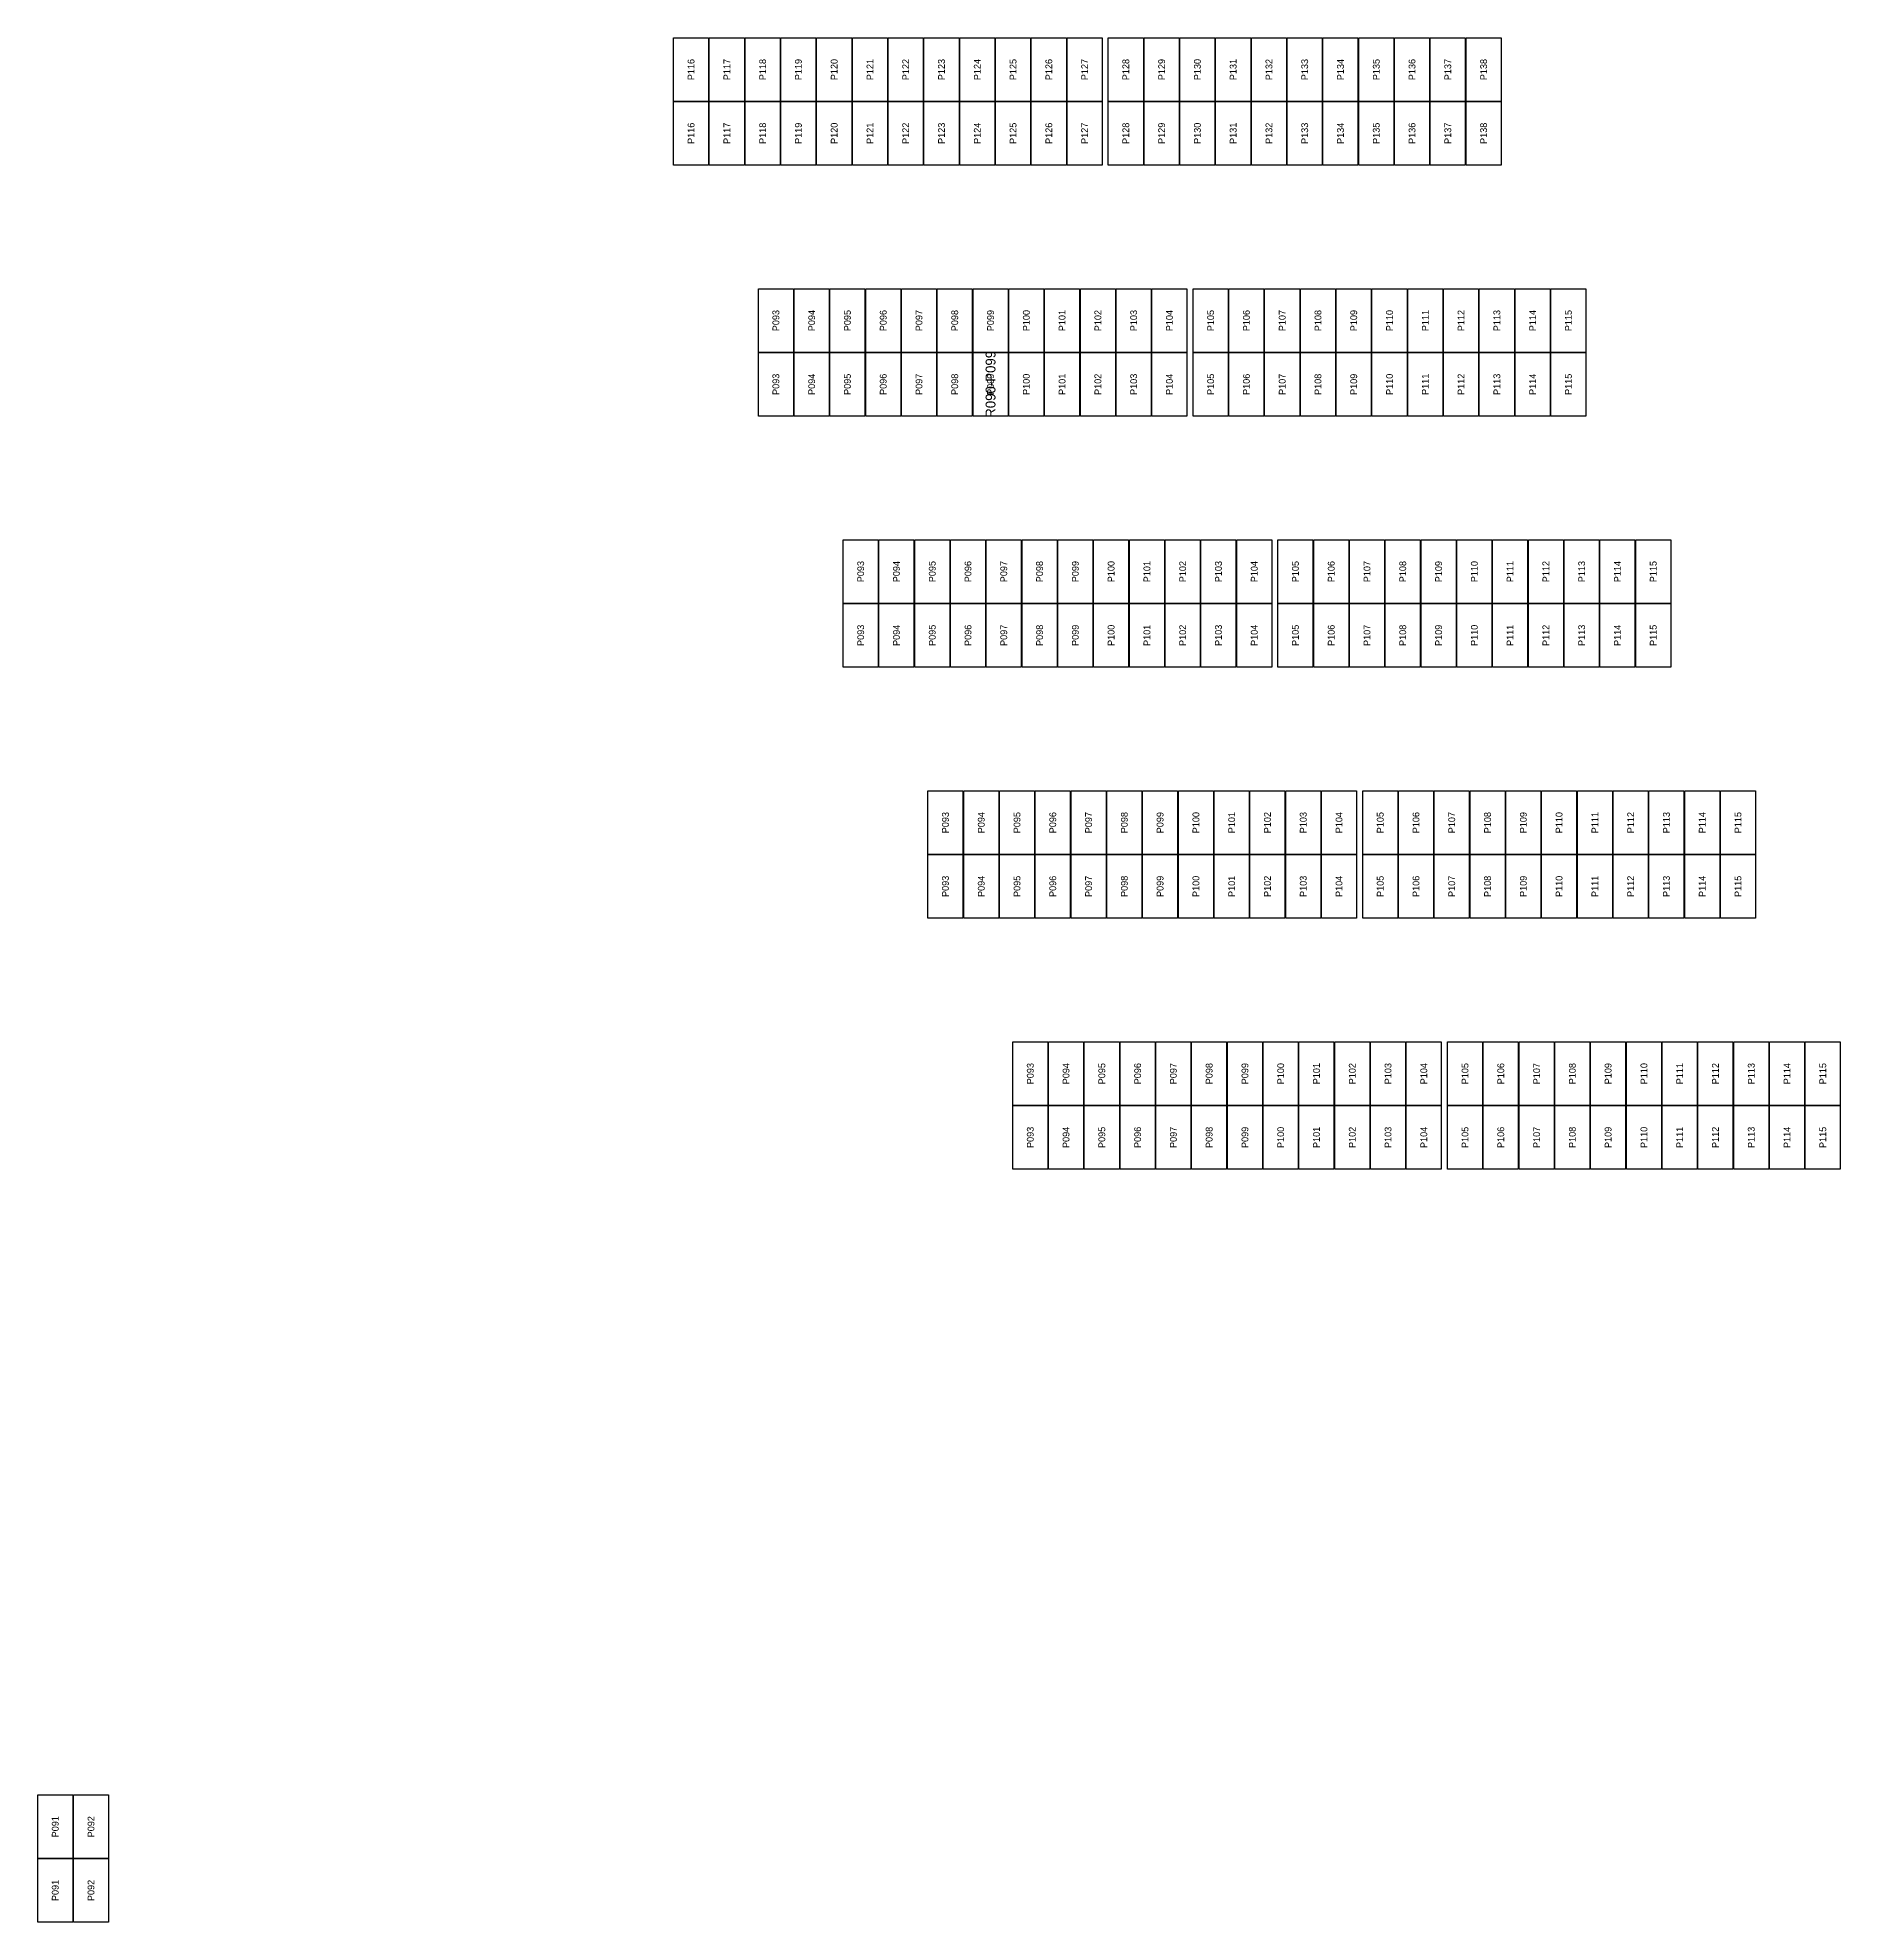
# Model space of a CAD drawing. Extents: x 296295 to 296770, y 651564 to 652121.
# Drawn here: x 296698.8 to 296757.1, y 651710.4 to 651771.4 of the extents above; entities that cross this region are included whole.
import ezdxf
from ezdxf.enums import TextEntityAlignment as Align

# ---------------------------------------------------------------- set-up
doc = ezdxf.new("R2010")
doc.units = 0

msp = doc.modelspace()

# ---------------------------------------------------------------- linework, layer by layer
at = {"layer": 'DEFECTIVE_PANELS'}
msp.add_lwpolyline([(296729.067, 651761.204), (296730.201, 651761.204), (296730.201, 651759.141), (296729.067, 651759.141)], close=True, dxfattribs=at)
at = {"layer": 'PANELS_MASTER'}
for points in [[(296719.374, 651771.393), (296720.508, 651771.393), (296720.508, 651769.33), (296719.374, 651769.33)], [(296720.532, 651771.393), (296721.666, 651771.393), (296721.666, 651769.33), (296720.532, 651769.33)], [(296721.69, 651771.393), (296722.824, 651771.393), (296722.824, 651769.33), (296721.69, 651769.33)], [(296722.848, 651771.393), (296723.982, 651771.393), (296723.982, 651769.33), (296722.848, 651769.33)], [(296724.006, 651771.393), (296725.14, 651771.393), (296725.14, 651769.33), (296724.006, 651769.33)], [(296725.164, 651771.393), (296726.298, 651771.393), (296726.298, 651769.33), (296725.164, 651769.33)], [(296726.322, 651771.393), (296727.456, 651771.393), (296727.456, 651769.33), (296726.322, 651769.33)], [(296727.48, 651771.393), (296728.614, 651771.393), (296728.614, 651769.33), (296727.48, 651769.33)], [(296728.638, 651771.393), (296729.772, 651771.393), (296729.772, 651769.33), (296728.638, 651769.33)], [(296729.796, 651771.393), (296730.93, 651771.393), (296730.93, 651769.33), (296729.796, 651769.33)], [(296730.954, 651771.393), (296732.088, 651771.393), (296732.088, 651769.33), (296730.954, 651769.33)], [(296732.112, 651771.393), (296733.246, 651771.393), (296733.246, 651769.33), (296732.112, 651769.33)], [(296733.446, 651771.393), (296734.58, 651771.393), (296734.58, 651769.33), (296733.446, 651769.33)], [(296734.604, 651771.393), (296735.738, 651771.393), (296735.738, 651769.33), (296734.604, 651769.33)], [(296735.762, 651771.393), (296736.896, 651771.393), (296736.896, 651769.33), (296735.762, 651769.33)], [(296736.92, 651771.393), (296738.054, 651771.393), (296738.054, 651769.33), (296736.92, 651769.33)], [(296738.078, 651771.393), (296739.212, 651771.393), (296739.212, 651769.33), (296738.078, 651769.33)], [(296739.236, 651771.393), (296740.37, 651771.393), (296740.37, 651769.33), (296739.236, 651769.33)], [(296740.394, 651771.393), (296741.528, 651771.393), (296741.528, 651769.33), (296740.394, 651769.33)], [(296741.552, 651771.393), (296742.686, 651771.393), (296742.686, 651769.33), (296741.552, 651769.33)], [(296742.71, 651771.393), (296743.844, 651771.393), (296743.844, 651769.33), (296742.71, 651769.33)], [(296743.868, 651771.393), (296745.002, 651771.393), (296745.002, 651769.33), (296743.868, 651769.33)], [(296745.026, 651771.393), (296746.16, 651771.393), (296746.16, 651769.33), (296745.026, 651769.33)], [(296719.374, 651769.33), (296720.508, 651769.33), (296720.508, 651767.267), (296719.374, 651767.267)], [(296720.532, 651769.33), (296721.666, 651769.33), (296721.666, 651767.267), (296720.532, 651767.267)], [(296721.69, 651769.33), (296722.824, 651769.33), (296722.824, 651767.267), (296721.69, 651767.267)], [(296722.848, 651769.33), (296723.982, 651769.33), (296723.982, 651767.267), (296722.848, 651767.267)], [(296724.006, 651769.33), (296725.14, 651769.33), (296725.14, 651767.267), (296724.006, 651767.267)], [(296725.164, 651769.33), (296726.298, 651769.33), (296726.298, 651767.267), (296725.164, 651767.267)], [(296726.322, 651769.33), (296727.456, 651769.33), (296727.456, 651767.267), (296726.322, 651767.267)], [(296727.48, 651769.33), (296728.614, 651769.33), (296728.614, 651767.267), (296727.48, 651767.267)], [(296728.638, 651769.33), (296729.772, 651769.33), (296729.772, 651767.267), (296728.638, 651767.267)], [(296729.796, 651769.33), (296730.93, 651769.33), (296730.93, 651767.267), (296729.796, 651767.267)], [(296730.954, 651769.33), (296732.088, 651769.33), (296732.088, 651767.267), (296730.954, 651767.267)], [(296732.112, 651769.33), (296733.246, 651769.33), (296733.246, 651767.267), (296732.112, 651767.267)], [(296733.446, 651769.33), (296734.58, 651769.33), (296734.58, 651767.267), (296733.446, 651767.267)], [(296734.604, 651769.33), (296735.738, 651769.33), (296735.738, 651767.267), (296734.604, 651767.267)], [(296735.762, 651769.33), (296736.896, 651769.33), (296736.896, 651767.267), (296735.762, 651767.267)], [(296736.92, 651769.33), (296738.054, 651769.33), (296738.054, 651767.267), (296736.92, 651767.267)], [(296738.078, 651769.33), (296739.212, 651769.33), (296739.212, 651767.267), (296738.078, 651767.267)], [(296739.236, 651769.33), (296740.37, 651769.33), (296740.37, 651767.267), (296739.236, 651767.267)], [(296740.394, 651769.33), (296741.528, 651769.33), (296741.528, 651767.267), (296740.394, 651767.267)], [(296741.552, 651769.33), (296742.686, 651769.33), (296742.686, 651767.267), (296741.552, 651767.267)], [(296742.71, 651769.33), (296743.844, 651769.33), (296743.844, 651767.267), (296742.71, 651767.267)], [(296743.868, 651769.33), (296745.002, 651769.33), (296745.002, 651767.267), (296743.868, 651767.267)], [(296745.026, 651769.33), (296746.16, 651769.33), (296746.16, 651767.267), (296745.026, 651767.267)], [(296722.119, 651763.267), (296723.253, 651763.267), (296723.253, 651761.204), (296722.119, 651761.204)], [(296723.277, 651763.267), (296724.411, 651763.267), (296724.411, 651761.204), (296723.277, 651761.204)], [(296724.435, 651763.267), (296725.569, 651763.267), (296725.569, 651761.204), (296724.435, 651761.204)], [(296725.593, 651763.267), (296726.727, 651763.267), (296726.727, 651761.204), (296725.593, 651761.204)], [(296726.751, 651763.267), (296727.885, 651763.267), (296727.885, 651761.204), (296726.751, 651761.204)], [(296727.909, 651763.267), (296729.043, 651763.267), (296729.043, 651761.204), (296727.909, 651761.204)], [(296729.067, 651763.267), (296730.201, 651763.267), (296730.201, 651761.204), (296729.067, 651761.204)], [(296730.225, 651763.267), (296731.359, 651763.267), (296731.359, 651761.204), (296730.225, 651761.204)], [(296731.383, 651763.267), (296732.517, 651763.267), (296732.517, 651761.204), (296731.383, 651761.204)], [(296732.541, 651763.267), (296733.675, 651763.267), (296733.675, 651761.204), (296732.541, 651761.204)], [(296733.699, 651763.267), (296734.833, 651763.267), (296734.833, 651761.204), (296733.699, 651761.204)], [(296734.857, 651763.267), (296735.991, 651763.267), (296735.991, 651761.204), (296734.857, 651761.204)], [(296736.191, 651763.267), (296737.325, 651763.267), (296737.325, 651761.204), (296736.191, 651761.204)], [(296737.349, 651763.267), (296738.483, 651763.267), (296738.483, 651761.204), (296737.349, 651761.204)], [(296738.507, 651763.267), (296739.641, 651763.267), (296739.641, 651761.204), (296738.507, 651761.204)], [(296739.665, 651763.267), (296740.799, 651763.267), (296740.799, 651761.204), (296739.665, 651761.204)], [(296740.823, 651763.267), (296741.957, 651763.267), (296741.957, 651761.204), (296740.823, 651761.204)], [(296741.981, 651763.267), (296743.115, 651763.267), (296743.115, 651761.204), (296741.981, 651761.204)], [(296743.139, 651763.267), (296744.273, 651763.267), (296744.273, 651761.204), (296743.139, 651761.204)], [(296744.297, 651763.267), (296745.431, 651763.267), (296745.431, 651761.204), (296744.297, 651761.204)], [(296745.455, 651763.267), (296746.589, 651763.267), (296746.589, 651761.204), (296745.455, 651761.204)], [(296746.613, 651763.267), (296747.747, 651763.267), (296747.747, 651761.204), (296746.613, 651761.204)], [(296747.771, 651763.267), (296748.905, 651763.267), (296748.905, 651761.204), (296747.771, 651761.204)], [(296722.119, 651761.204), (296723.253, 651761.204), (296723.253, 651759.141), (296722.119, 651759.141)], [(296723.277, 651761.204), (296724.411, 651761.204), (296724.411, 651759.141), (296723.277, 651759.141)], [(296724.435, 651761.204), (296725.569, 651761.204), (296725.569, 651759.141), (296724.435, 651759.141)], [(296725.593, 651761.204), (296726.727, 651761.204), (296726.727, 651759.141), (296725.593, 651759.141)], [(296726.751, 651761.204), (296727.885, 651761.204), (296727.885, 651759.141), (296726.751, 651759.141)], [(296727.909, 651761.204), (296729.043, 651761.204), (296729.043, 651759.141), (296727.909, 651759.141)], [(296730.225, 651761.204), (296731.359, 651761.204), (296731.359, 651759.141), (296730.225, 651759.141)], [(296731.383, 651761.204), (296732.517, 651761.204), (296732.517, 651759.141), (296731.383, 651759.141)], [(296732.541, 651761.204), (296733.675, 651761.204), (296733.675, 651759.141), (296732.541, 651759.141)], [(296733.699, 651761.204), (296734.833, 651761.204), (296734.833, 651759.141), (296733.699, 651759.141)], [(296734.857, 651761.204), (296735.991, 651761.204), (296735.991, 651759.141), (296734.857, 651759.141)], [(296736.191, 651761.204), (296737.325, 651761.204), (296737.325, 651759.141), (296736.191, 651759.141)], [(296737.349, 651761.204), (296738.483, 651761.204), (296738.483, 651759.141), (296737.349, 651759.141)], [(296738.507, 651761.204), (296739.641, 651761.204), (296739.641, 651759.141), (296738.507, 651759.141)], [(296739.665, 651761.204), (296740.799, 651761.204), (296740.799, 651759.141), (296739.665, 651759.141)], [(296740.823, 651761.204), (296741.957, 651761.204), (296741.957, 651759.141), (296740.823, 651759.141)], [(296741.981, 651761.204), (296743.115, 651761.204), (296743.115, 651759.141), (296741.981, 651759.141)], [(296743.139, 651761.204), (296744.273, 651761.204), (296744.273, 651759.141), (296743.139, 651759.141)], [(296744.297, 651761.204), (296745.431, 651761.204), (296745.431, 651759.141), (296744.297, 651759.141)], [(296745.455, 651761.204), (296746.589, 651761.204), (296746.589, 651759.141), (296745.455, 651759.141)], [(296746.613, 651761.204), (296747.747, 651761.204), (296747.747, 651759.141), (296746.613, 651759.141)], [(296747.771, 651761.204), (296748.905, 651761.204), (296748.905, 651759.141), (296747.771, 651759.141)], [(296724.864, 651755.141), (296725.998, 651755.141), (296725.998, 651753.078), (296724.864, 651753.078)], [(296726.022, 651755.141), (296727.156, 651755.141), (296727.156, 651753.078), (296726.022, 651753.078)], [(296727.18, 651755.141), (296728.314, 651755.141), (296728.314, 651753.078), (296727.18, 651753.078)], [(296728.338, 651755.141), (296729.472, 651755.141), (296729.472, 651753.078), (296728.338, 651753.078)], [(296729.496, 651755.141), (296730.63, 651755.141), (296730.63, 651753.078), (296729.496, 651753.078)], [(296730.654, 651755.141), (296731.788, 651755.141), (296731.788, 651753.078), (296730.654, 651753.078)], [(296731.812, 651755.141), (296732.946, 651755.141), (296732.946, 651753.078), (296731.812, 651753.078)], [(296732.97, 651755.141), (296734.104, 651755.141), (296734.104, 651753.078), (296732.97, 651753.078)], [(296734.128, 651755.141), (296735.262, 651755.141), (296735.262, 651753.078), (296734.128, 651753.078)], [(296735.286, 651755.141), (296736.42, 651755.141), (296736.42, 651753.078), (296735.286, 651753.078)], [(296736.444, 651755.141), (296737.578, 651755.141), (296737.578, 651753.078), (296736.444, 651753.078)], [(296737.602, 651755.141), (296738.736, 651755.141), (296738.736, 651753.078), (296737.602, 651753.078)], [(296738.936, 651755.141), (296740.07, 651755.141), (296740.07, 651753.078), (296738.936, 651753.078)], [(296740.094, 651755.141), (296741.228, 651755.141), (296741.228, 651753.078), (296740.094, 651753.078)], [(296741.252, 651755.141), (296742.386, 651755.141), (296742.386, 651753.078), (296741.252, 651753.078)], [(296742.41, 651755.141), (296743.544, 651755.141), (296743.544, 651753.078), (296742.41, 651753.078)], [(296743.568, 651755.141), (296744.702, 651755.141), (296744.702, 651753.078), (296743.568, 651753.078)], [(296744.726, 651755.141), (296745.86, 651755.141), (296745.86, 651753.078), (296744.726, 651753.078)], [(296745.884, 651755.141), (296747.018, 651755.141), (296747.018, 651753.078), (296745.884, 651753.078)], [(296747.042, 651755.141), (296748.176, 651755.141), (296748.176, 651753.078), (296747.042, 651753.078)], [(296748.2, 651755.141), (296749.334, 651755.141), (296749.334, 651753.078), (296748.2, 651753.078)], [(296749.358, 651755.141), (296750.492, 651755.141), (296750.492, 651753.078), (296749.358, 651753.078)], [(296750.516, 651755.141), (296751.65, 651755.141), (296751.65, 651753.078), (296750.516, 651753.078)], [(296724.864, 651753.078), (296725.998, 651753.078), (296725.998, 651751.015), (296724.864, 651751.015)], [(296726.022, 651753.078), (296727.156, 651753.078), (296727.156, 651751.015), (296726.022, 651751.015)], [(296727.18, 651753.078), (296728.314, 651753.078), (296728.314, 651751.015), (296727.18, 651751.015)], [(296728.338, 651753.078), (296729.472, 651753.078), (296729.472, 651751.015), (296728.338, 651751.015)], [(296729.496, 651753.078), (296730.63, 651753.078), (296730.63, 651751.015), (296729.496, 651751.015)], [(296730.654, 651753.078), (296731.788, 651753.078), (296731.788, 651751.015), (296730.654, 651751.015)], [(296731.812, 651753.078), (296732.946, 651753.078), (296732.946, 651751.015), (296731.812, 651751.015)], [(296732.97, 651753.078), (296734.104, 651753.078), (296734.104, 651751.015), (296732.97, 651751.015)], [(296734.128, 651753.078), (296735.262, 651753.078), (296735.262, 651751.015), (296734.128, 651751.015)], [(296735.286, 651753.078), (296736.42, 651753.078), (296736.42, 651751.015), (296735.286, 651751.015)], [(296736.444, 651753.078), (296737.578, 651753.078), (296737.578, 651751.015), (296736.444, 651751.015)], [(296737.602, 651753.078), (296738.736, 651753.078), (296738.736, 651751.015), (296737.602, 651751.015)], [(296738.936, 651753.078), (296740.07, 651753.078), (296740.07, 651751.015), (296738.936, 651751.015)], [(296740.094, 651753.078), (296741.228, 651753.078), (296741.228, 651751.015), (296740.094, 651751.015)], [(296741.252, 651753.078), (296742.386, 651753.078), (296742.386, 651751.015), (296741.252, 651751.015)], [(296742.41, 651753.078), (296743.544, 651753.078), (296743.544, 651751.015), (296742.41, 651751.015)], [(296743.568, 651753.078), (296744.702, 651753.078), (296744.702, 651751.015), (296743.568, 651751.015)], [(296744.726, 651753.078), (296745.86, 651753.078), (296745.86, 651751.015), (296744.726, 651751.015)], [(296745.884, 651753.078), (296747.018, 651753.078), (296747.018, 651751.015), (296745.884, 651751.015)], [(296747.042, 651753.078), (296748.176, 651753.078), (296748.176, 651751.015), (296747.042, 651751.015)], [(296748.2, 651753.078), (296749.334, 651753.078), (296749.334, 651751.015), (296748.2, 651751.015)], [(296749.358, 651753.078), (296750.492, 651753.078), (296750.492, 651751.015), (296749.358, 651751.015)], [(296750.516, 651753.078), (296751.65, 651753.078), (296751.65, 651751.015), (296750.516, 651751.015)], [(296727.608, 651747.015), (296728.742, 651747.015), (296728.742, 651744.952), (296727.608, 651744.952)], [(296728.766, 651747.015), (296729.9, 651747.015), (296729.9, 651744.952), (296728.766, 651744.952)], [(296729.924, 651747.015), (296731.058, 651747.015), (296731.058, 651744.952), (296729.924, 651744.952)], [(296731.082, 651747.015), (296732.216, 651747.015), (296732.216, 651744.952), (296731.082, 651744.952)], [(296732.24, 651747.015), (296733.374, 651747.015), (296733.374, 651744.952), (296732.24, 651744.952)], [(296733.398, 651747.015), (296734.532, 651747.015), (296734.532, 651744.952), (296733.398, 651744.952)], [(296734.556, 651747.015), (296735.69, 651747.015), (296735.69, 651744.952), (296734.556, 651744.952)], [(296735.714, 651747.015), (296736.848, 651747.015), (296736.848, 651744.952), (296735.714, 651744.952)], [(296736.872, 651747.015), (296738.006, 651747.015), (296738.006, 651744.952), (296736.872, 651744.952)], [(296738.03, 651747.015), (296739.164, 651747.015), (296739.164, 651744.952), (296738.03, 651744.952)], [(296739.188, 651747.015), (296740.322, 651747.015), (296740.322, 651744.952), (296739.188, 651744.952)], [(296740.346, 651747.015), (296741.48, 651747.015), (296741.48, 651744.952), (296740.346, 651744.952)], [(296741.68, 651747.015), (296742.814, 651747.015), (296742.814, 651744.952), (296741.68, 651744.952)], [(296742.838, 651747.015), (296743.972, 651747.015), (296743.972, 651744.952), (296742.838, 651744.952)], [(296743.996, 651747.015), (296745.13, 651747.015), (296745.13, 651744.952), (296743.996, 651744.952)], [(296745.154, 651747.015), (296746.288, 651747.015), (296746.288, 651744.952), (296745.154, 651744.952)], [(296746.312, 651747.015), (296747.446, 651747.015), (296747.446, 651744.952), (296746.312, 651744.952)], [(296747.47, 651747.015), (296748.604, 651747.015), (296748.604, 651744.952), (296747.47, 651744.952)], [(296748.628, 651747.015), (296749.762, 651747.015), (296749.762, 651744.952), (296748.628, 651744.952)], [(296749.786, 651747.015), (296750.92, 651747.015), (296750.92, 651744.952), (296749.786, 651744.952)], [(296750.944, 651747.015), (296752.078, 651747.015), (296752.078, 651744.952), (296750.944, 651744.952)], [(296752.102, 651747.015), (296753.236, 651747.015), (296753.236, 651744.952), (296752.102, 651744.952)], [(296753.26, 651747.015), (296754.394, 651747.015), (296754.394, 651744.952), (296753.26, 651744.952)], [(296727.608, 651744.952), (296728.742, 651744.952), (296728.742, 651742.889), (296727.608, 651742.889)], [(296728.766, 651744.952), (296729.9, 651744.952), (296729.9, 651742.889), (296728.766, 651742.889)], [(296729.924, 651744.952), (296731.058, 651744.952), (296731.058, 651742.889), (296729.924, 651742.889)], [(296731.082, 651744.952), (296732.216, 651744.952), (296732.216, 651742.889), (296731.082, 651742.889)], [(296732.24, 651744.952), (296733.374, 651744.952), (296733.374, 651742.889), (296732.24, 651742.889)], [(296733.398, 651744.952), (296734.532, 651744.952), (296734.532, 651742.889), (296733.398, 651742.889)], [(296734.556, 651744.952), (296735.69, 651744.952), (296735.69, 651742.889), (296734.556, 651742.889)], [(296735.714, 651744.952), (296736.848, 651744.952), (296736.848, 651742.889), (296735.714, 651742.889)], [(296736.872, 651744.952), (296738.006, 651744.952), (296738.006, 651742.889), (296736.872, 651742.889)], [(296738.03, 651744.952), (296739.164, 651744.952), (296739.164, 651742.889), (296738.03, 651742.889)], [(296739.188, 651744.952), (296740.322, 651744.952), (296740.322, 651742.889), (296739.188, 651742.889)], [(296740.346, 651744.952), (296741.48, 651744.952), (296741.48, 651742.889), (296740.346, 651742.889)], [(296741.68, 651744.952), (296742.814, 651744.952), (296742.814, 651742.889), (296741.68, 651742.889)], [(296742.838, 651744.952), (296743.972, 651744.952), (296743.972, 651742.889), (296742.838, 651742.889)], [(296743.996, 651744.952), (296745.13, 651744.952), (296745.13, 651742.889), (296743.996, 651742.889)], [(296745.154, 651744.952), (296746.288, 651744.952), (296746.288, 651742.889), (296745.154, 651742.889)], [(296746.312, 651744.952), (296747.446, 651744.952), (296747.446, 651742.889), (296746.312, 651742.889)], [(296747.47, 651744.952), (296748.604, 651744.952), (296748.604, 651742.889), (296747.47, 651742.889)], [(296748.628, 651744.952), (296749.762, 651744.952), (296749.762, 651742.889), (296748.628, 651742.889)], [(296749.786, 651744.952), (296750.92, 651744.952), (296750.92, 651742.889), (296749.786, 651742.889)], [(296750.944, 651744.952), (296752.078, 651744.952), (296752.078, 651742.889), (296750.944, 651742.889)], [(296752.102, 651744.952), (296753.236, 651744.952), (296753.236, 651742.889), (296752.102, 651742.889)], [(296753.26, 651744.952), (296754.394, 651744.952), (296754.394, 651742.889), (296753.26, 651742.889)], [(296730.353, 651738.889), (296731.487, 651738.889), (296731.487, 651736.826), (296730.353, 651736.826)], [(296731.511, 651738.889), (296732.645, 651738.889), (296732.645, 651736.826), (296731.511, 651736.826)], [(296732.669, 651738.889), (296733.803, 651738.889), (296733.803, 651736.826), (296732.669, 651736.826)], [(296733.827, 651738.889), (296734.961, 651738.889), (296734.961, 651736.826), (296733.827, 651736.826)], [(296734.985, 651738.889), (296736.119, 651738.889), (296736.119, 651736.826), (296734.985, 651736.826)], [(296736.143, 651738.889), (296737.277, 651738.889), (296737.277, 651736.826), (296736.143, 651736.826)], [(296737.301, 651738.889), (296738.435, 651738.889), (296738.435, 651736.826), (296737.301, 651736.826)], [(296738.459, 651738.889), (296739.593, 651738.889), (296739.593, 651736.826), (296738.459, 651736.826)], [(296739.617, 651738.889), (296740.751, 651738.889), (296740.751, 651736.826), (296739.617, 651736.826)], [(296740.775, 651738.889), (296741.909, 651738.889), (296741.909, 651736.826), (296740.775, 651736.826)], [(296741.933, 651738.889), (296743.067, 651738.889), (296743.067, 651736.826), (296741.933, 651736.826)], [(296743.091, 651738.889), (296744.225, 651738.889), (296744.225, 651736.826), (296743.091, 651736.826)], [(296744.425, 651738.889), (296745.559, 651738.889), (296745.559, 651736.826), (296744.425, 651736.826)], [(296745.583, 651738.889), (296746.717, 651738.889), (296746.717, 651736.826), (296745.583, 651736.826)], [(296746.741, 651738.889), (296747.875, 651738.889), (296747.875, 651736.826), (296746.741, 651736.826)], [(296747.899, 651738.889), (296749.033, 651738.889), (296749.033, 651736.826), (296747.899, 651736.826)], [(296749.057, 651738.889), (296750.191, 651738.889), (296750.191, 651736.826), (296749.057, 651736.826)], [(296750.215, 651738.889), (296751.349, 651738.889), (296751.349, 651736.826), (296750.215, 651736.826)], [(296751.373, 651738.889), (296752.507, 651738.889), (296752.507, 651736.826), (296751.373, 651736.826)], [(296752.531, 651738.889), (296753.665, 651738.889), (296753.665, 651736.826), (296752.531, 651736.826)], [(296753.689, 651738.889), (296754.823, 651738.889), (296754.823, 651736.826), (296753.689, 651736.826)], [(296754.847, 651738.889), (296755.981, 651738.889), (296755.981, 651736.826), (296754.847, 651736.826)], [(296756.005, 651738.889), (296757.139, 651738.889), (296757.139, 651736.826), (296756.005, 651736.826)], [(296730.353, 651736.826), (296731.487, 651736.826), (296731.487, 651734.763), (296730.353, 651734.763)], [(296731.511, 651736.826), (296732.645, 651736.826), (296732.645, 651734.763), (296731.511, 651734.763)], [(296732.669, 651736.826), (296733.803, 651736.826), (296733.803, 651734.763), (296732.669, 651734.763)], [(296733.827, 651736.826), (296734.961, 651736.826), (296734.961, 651734.763), (296733.827, 651734.763)], [(296734.985, 651736.826), (296736.119, 651736.826), (296736.119, 651734.763), (296734.985, 651734.763)], [(296736.143, 651736.826), (296737.277, 651736.826), (296737.277, 651734.763), (296736.143, 651734.763)], [(296737.301, 651736.826), (296738.435, 651736.826), (296738.435, 651734.763), (296737.301, 651734.763)], [(296738.459, 651736.826), (296739.593, 651736.826), (296739.593, 651734.763), (296738.459, 651734.763)], [(296739.617, 651736.826), (296740.751, 651736.826), (296740.751, 651734.763), (296739.617, 651734.763)], [(296740.775, 651736.826), (296741.909, 651736.826), (296741.909, 651734.763), (296740.775, 651734.763)], [(296741.933, 651736.826), (296743.067, 651736.826), (296743.067, 651734.763), (296741.933, 651734.763)], [(296743.091, 651736.826), (296744.225, 651736.826), (296744.225, 651734.763), (296743.091, 651734.763)], [(296744.425, 651736.826), (296745.559, 651736.826), (296745.559, 651734.763), (296744.425, 651734.763)], [(296745.583, 651736.826), (296746.717, 651736.826), (296746.717, 651734.763), (296745.583, 651734.763)], [(296746.741, 651736.826), (296747.875, 651736.826), (296747.875, 651734.763), (296746.741, 651734.763)], [(296747.899, 651736.826), (296749.033, 651736.826), (296749.033, 651734.763), (296747.899, 651734.763)], [(296749.057, 651736.826), (296750.191, 651736.826), (296750.191, 651734.763), (296749.057, 651734.763)], [(296750.215, 651736.826), (296751.349, 651736.826), (296751.349, 651734.763), (296750.215, 651734.763)], [(296751.373, 651736.826), (296752.507, 651736.826), (296752.507, 651734.763), (296751.373, 651734.763)], [(296752.531, 651736.826), (296753.665, 651736.826), (296753.665, 651734.763), (296752.531, 651734.763)], [(296753.689, 651736.826), (296754.823, 651736.826), (296754.823, 651734.763), (296753.689, 651734.763)], [(296754.847, 651736.826), (296755.981, 651736.826), (296755.981, 651734.763), (296754.847, 651734.763)], [(296756.005, 651736.826), (296757.139, 651736.826), (296757.139, 651734.763), (296756.005, 651734.763)], [(296698.793, 651714.511), (296699.927, 651714.511), (296699.927, 651712.448), (296698.793, 651712.448)], [(296699.951, 651714.511), (296701.085, 651714.511), (296701.085, 651712.448), (296699.951, 651712.448)], [(296698.793, 651712.448), (296699.927, 651712.448), (296699.927, 651710.385), (296698.793, 651710.385)], [(296699.951, 651712.448), (296701.085, 651712.448), (296701.085, 651710.385), (296699.951, 651710.385)]]:
    msp.add_lwpolyline(points, close=True, dxfattribs=at)

# ---------------------------------------------------------------- texts
at = {"layer": 'DEFECT_LABELS'}
msp.add_text('R090-P099', height=0.32, rotation=90, dxfattribs=at).set_placement((296729.634, 651760.172), align=Align.MIDDLE_CENTER)
at = {"layer": 'PANEL_POSITION'}
for s, p in [('P116', (296719.941, 651770.361)), ('P117', (296721.099, 651770.361)), ('P118', (296722.257, 651770.361)), ('P119', (296723.415, 651770.361)), ('P120', (296724.573, 651770.361)), ('P121', (296725.731, 651770.361)), ('P122', (296726.889, 651770.361)), ('P123', (296728.047, 651770.361)), ('P124', (296729.205, 651770.361)), ('P125', (296730.363, 651770.361)), ('P126', (296731.521, 651770.361)), ('P127', (296732.679, 651770.361)), ('P128', (296734.013, 651770.361)), ('P129', (296735.171, 651770.361)), ('P130', (296736.329, 651770.361)), ('P131', (296737.487, 651770.361)), ('P132', (296738.645, 651770.361)), ('P133', (296739.803, 651770.361)), ('P134', (296740.961, 651770.361)), ('P135', (296742.119, 651770.361)), ('P136', (296743.277, 651770.361)), ('P137', (296744.435, 651770.361)), ('P138', (296745.593, 651770.361)), ('P116', (296719.941, 651768.298)), ('P117', (296721.099, 651768.298)), ('P118', (296722.257, 651768.298)), ('P119', (296723.415, 651768.298)), ('P120', (296724.573, 651768.298)), ('P121', (296725.731, 651768.298)), ('P122', (296726.889, 651768.298)), ('P123', (296728.047, 651768.298)), ('P124', (296729.205, 651768.298)), ('P125', (296730.363, 651768.298)), ('P126', (296731.521, 651768.298)), ('P127', (296732.679, 651768.298)), ('P128', (296734.013, 651768.298)), ('P129', (296735.171, 651768.298)), ('P130', (296736.329, 651768.298)), ('P131', (296737.487, 651768.298)), ('P132', (296738.645, 651768.298)), ('P133', (296739.803, 651768.298)), ('P134', (296740.961, 651768.298)), ('P135', (296742.119, 651768.298)), ('P136', (296743.277, 651768.298)), ('P137', (296744.435, 651768.298)), ('P138', (296745.593, 651768.298)), ('P093', (296722.686, 651762.235)), ('P094', (296723.844, 651762.235)), ('P095', (296725.002, 651762.235)), ('P096', (296726.16, 651762.235)), ('P097', (296727.318, 651762.235)), ('P098', (296728.476, 651762.235)), ('P099', (296729.634, 651762.235)), ('P100', (296730.792, 651762.235)), ('P101', (296731.95, 651762.235)), ('P102', (296733.108, 651762.235)), ('P103', (296734.266, 651762.235)), ('P104', (296735.424, 651762.235)), ('P105', (296736.758, 651762.235)), ('P106', (296737.916, 651762.235)), ('P107', (296739.074, 651762.235)), ('P108', (296740.232, 651762.235)), ('P109', (296741.39, 651762.235)), ('P110', (296742.548, 651762.235)), ('P111', (296743.706, 651762.235)), ('P112', (296744.864, 651762.235)), ('P113', (296746.022, 651762.235)), ('P114', (296747.18, 651762.235)), ('P115', (296748.338, 651762.235)), ('P093', (296722.686, 651760.172)), ('P094', (296723.844, 651760.172)), ('P095', (296725.002, 651760.172)), ('P096', (296726.16, 651760.172)), ('P097', (296727.318, 651760.172)), ('P098', (296728.476, 651760.172)), ('P099', (296729.634, 651760.172)), ('P100', (296730.792, 651760.172)), ('P101', (296731.95, 651760.172)), ('P102', (296733.108, 651760.172)), ('P103', (296734.266, 651760.172)), ('P104', (296735.424, 651760.172)), ('P105', (296736.758, 651760.172)), ('P106', (296737.916, 651760.172)), ('P107', (296739.074, 651760.172)), ('P108', (296740.232, 651760.172)), ('P109', (296741.39, 651760.172)), ('P110', (296742.548, 651760.172)), ('P111', (296743.706, 651760.172)), ('P112', (296744.864, 651760.172)), ('P113', (296746.022, 651760.172)), ('P114', (296747.18, 651760.172)), ('P115', (296748.338, 651760.172)), ('P093', (296725.431, 651754.109)), ('P094', (296726.589, 651754.109)), ('P095', (296727.747, 651754.109)), ('P096', (296728.905, 651754.109)), ('P097', (296730.063, 651754.109)), ('P098', (296731.221, 651754.109)), ('P099', (296732.379, 651754.109)), ('P100', (296733.537, 651754.109)), ('P101', (296734.695, 651754.109)), ('P102', (296735.853, 651754.109)), ('P103', (296737.011, 651754.109)), ('P104', (296738.169, 651754.109)), ('P105', (296739.503, 651754.109)), ('P106', (296740.661, 651754.109)), ('P107', (296741.819, 651754.109)), ('P108', (296742.977, 651754.109)), ('P109', (296744.135, 651754.109)), ('P110', (296745.293, 651754.109)), ('P111', (296746.451, 651754.109)), ('P112', (296747.609, 651754.109)), ('P113', (296748.767, 651754.109)), ('P114', (296749.925, 651754.109)), ('P115', (296751.083, 651754.109)), ('P093', (296725.431, 651752.046)), ('P094', (296726.589, 651752.046)), ('P095', (296727.747, 651752.046)), ('P096', (296728.905, 651752.046)), ('P097', (296730.063, 651752.046)), ('P098', (296731.221, 651752.046)), ('P099', (296732.379, 651752.046)), ('P100', (296733.537, 651752.046)), ('P101', (296734.695, 651752.046)), ('P102', (296735.853, 651752.046)), ('P103', (296737.011, 651752.046)), ('P104', (296738.169, 651752.046)), ('P105', (296739.503, 651752.046)), ('P106', (296740.661, 651752.046)), ('P107', (296741.819, 651752.046)), ('P108', (296742.977, 651752.046)), ('P109', (296744.135, 651752.046)), ('P110', (296745.293, 651752.046)), ('P111', (296746.451, 651752.046)), ('P112', (296747.609, 651752.046)), ('P113', (296748.767, 651752.046)), ('P114', (296749.925, 651752.046)), ('P115', (296751.083, 651752.046)), ('P093', (296728.175, 651745.983)), ('P094', (296729.333, 651745.983)), ('P095', (296730.491, 651745.983)), ('P096', (296731.649, 651745.983)), ('P097', (296732.807, 651745.983)), ('P098', (296733.965, 651745.983)), ('P099', (296735.123, 651745.983)), ('P100', (296736.281, 651745.983)), ('P101', (296737.439, 651745.983)), ('P102', (296738.597, 651745.983)), ('P103', (296739.755, 651745.983)), ('P104', (296740.913, 651745.983)), ('P105', (296742.247, 651745.983)), ('P106', (296743.405, 651745.983)), ('P107', (296744.563, 651745.983)), ('P108', (296745.721, 651745.983)), ('P109', (296746.879, 651745.983)), ('P110', (296748.037, 651745.983)), ('P111', (296749.195, 651745.983)), ('P112', (296750.353, 651745.983)), ('P113', (296751.511, 651745.983)), ('P114', (296752.669, 651745.983)), ('P115', (296753.827, 651745.983)), ('P093', (296728.175, 651743.92)), ('P094', (296729.333, 651743.92)), ('P095', (296730.491, 651743.92)), ('P096', (296731.649, 651743.92)), ('P097', (296732.807, 651743.92)), ('P098', (296733.965, 651743.92)), ('P099', (296735.123, 651743.92)), ('P100', (296736.281, 651743.92)), ('P101', (296737.439, 651743.92)), ('P102', (296738.597, 651743.92)), ('P103', (296739.755, 651743.92)), ('P104', (296740.913, 651743.92)), ('P105', (296742.247, 651743.92)), ('P106', (296743.405, 651743.92)), ('P107', (296744.563, 651743.92)), ('P108', (296745.721, 651743.92)), ('P109', (296746.879, 651743.92)), ('P110', (296748.037, 651743.92)), ('P111', (296749.195, 651743.92)), ('P112', (296750.353, 651743.92)), ('P113', (296751.511, 651743.92)), ('P114', (296752.669, 651743.92)), ('P115', (296753.827, 651743.92)), ('P093', (296730.92, 651737.857)), ('P094', (296732.078, 651737.857)), ('P095', (296733.236, 651737.857)), ('P096', (296734.394, 651737.857)), ('P097', (296735.552, 651737.857)), ('P098', (296736.71, 651737.857)), ('P099', (296737.868, 651737.857)), ('P100', (296739.026, 651737.857)), ('P101', (296740.184, 651737.857)), ('P102', (296741.342, 651737.857)), ('P103', (296742.5, 651737.857)), ('P104', (296743.658, 651737.857)), ('P105', (296744.992, 651737.857)), ('P106', (296746.15, 651737.857)), ('P107', (296747.308, 651737.857)), ('P108', (296748.466, 651737.857)), ('P109', (296749.624, 651737.857)), ('P110', (296750.782, 651737.857)), ('P111', (296751.94, 651737.857)), ('P112', (296753.098, 651737.857)), ('P113', (296754.256, 651737.857)), ('P114', (296755.414, 651737.857)), ('P115', (296756.572, 651737.857)), ('P093', (296730.92, 651735.794)), ('P094', (296732.078, 651735.794)), ('P095', (296733.236, 651735.794)), ('P096', (296734.394, 651735.794)), ('P097', (296735.552, 651735.794)), ('P098', (296736.71, 651735.794)), ('P099', (296737.868, 651735.794)), ('P100', (296739.026, 651735.794)), ('P101', (296740.184, 651735.794)), ('P102', (296741.342, 651735.794)), ('P103', (296742.5, 651735.794)), ('P104', (296743.658, 651735.794)), ('P105', (296744.992, 651735.794)), ('P106', (296746.15, 651735.794)), ('P107', (296747.308, 651735.794)), ('P108', (296748.466, 651735.794)), ('P109', (296749.624, 651735.794)), ('P110', (296750.782, 651735.794)), ('P111', (296751.94, 651735.794)), ('P112', (296753.098, 651735.794)), ('P113', (296754.256, 651735.794)), ('P114', (296755.414, 651735.794)), ('P115', (296756.572, 651735.794)), ('P091', (296699.36, 651713.479)), ('P092', (296700.518, 651713.479)), ('P091', (296699.36, 651711.416)), ('P092', (296700.518, 651711.416))]:
    msp.add_text(s, height=0.22, rotation=90, dxfattribs=at).set_placement(p, align=Align.MIDDLE_CENTER)

doc.saveas('drawing.dxf')
